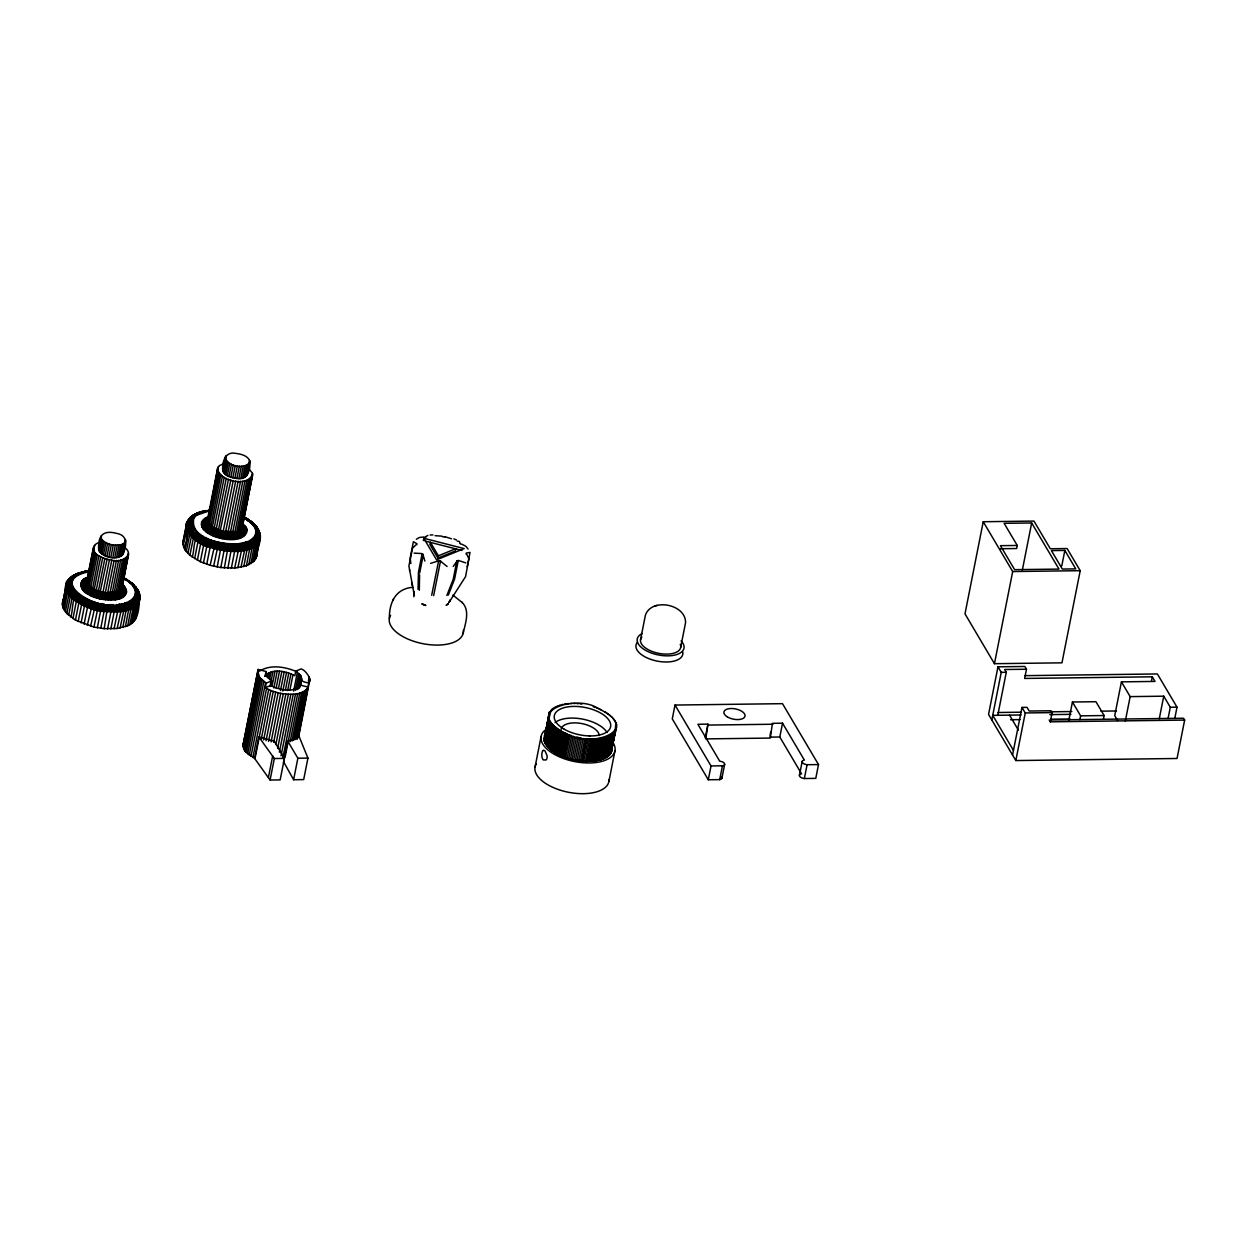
<?xml version="1.0" encoding="UTF-8"?>
<svg xmlns="http://www.w3.org/2000/svg" width="1247" height="1247" viewBox="0 0 1247 1247"><rect width="100%" height="100%" fill="white"/><g stroke="black" fill="none" stroke-linecap="round" stroke-linejoin="round"><path stroke-width="1.5" d="M87.867 571.282L84.126 571.687L89.114 571.11L80.556 572.903L79.527 574.056L77.548 573.558C40.465 601.07 154.472 625.433 134.162 585.155L127.163 580.104L131.013 583.035L133.632 587.228C140.287 588.428 141.581 599.074 137.794 603.953C129.329 612.9 115.457 612.511 104.124 611.404C91.826 612.854 47.292 590.361 73.386 578.655L69.099 579.169L66.808 582.349L62.35 604.67L63.238 608.193L66.839 613.54L75.459 620.118L93.946 627.085L104.187 628.659L117.156 628.488L121.115 610.453L119.276 604.234C99.339 612.448 44.409 580.525 89.441 571.672C53.855 572.638 77.454 603.002 98.778 603.751C120.117 613.29 156.576 594.04 122.471 578.016L130.951 582.411L136.235 587.82L124.934 578.733L132.509 584.126L135.393 587.618M247.249 520.358L248.153 520.887L245.378 518.035L253.172 525.221L255.994 526L260.171 534.495L256.788 556.162L254.232 560.994L246.423 565.795L234.685 568.086L220.781 567.541L210.135 565.312L200.315 561.696L189.887 555.274L184.899 549.771L182.841 542.398L186.536 523.771L190.23 517.505L193.55 515.011L196.621 515.26L210.712 510.366M259.984 533.482C260.452 557.019 225.115 552.53 210.073 547.339C198.538 546.81 172.943 523.132 193.909 517.895L196.621 515.26M242.838 526.281L245.737 526.702L242.292 525.034L243.804 527.886L245.721 528.946L246.532 528.167L242.245 523.865C259.828 548.961 188.281 538.875 205.942 518.534C212.614 514.964 202.575 522.337 206.425 525.533C209.075 529.975 214.157 532.204 218.895 533.763C226.331 536.506 245.519 537.566 242.386 525.392L246.532 528.167C248.776 552.733 180.628 532.672 208.576 516.57L206.082 520.903L201.687 521.589M248.621 468.404L252.58 473.439L242.542 524.13C240.983 540.169 207.625 533.732 207.438 519.485L217.82 467.625L219.503 465.567L224.211 463.463M217.477 468.794C220.142 481.81 249.088 487.624 252.58 473.439M87.524 577.439C77.532 579.356 80.322 591.592 88.303 594.273L92.465 589.285L98.856 555.788C91.545 553.216 91.982 542.85 100.306 542.523M117.156 628.488L127.708 625.76L131.169 607.788L128.815 601.537C134.458 599.448 137.575 592.278 133.632 587.228L132.587 584.578M217.82 467.625L207.781 521.994L206.082 524.816L202.092 527.263L205.474 526.265L207.766 523.693L217.82 471.304M93.868 546.389L87.493 578.639C83.814 594.429 122.175 601.303 121.832 584.126L121.583 584.765C127.584 606.697 75.381 593.463 87.196 579.309C72.622 596.814 132.509 606.837 121.208 584.999L123.936 585.669C134.894 605.387 96.627 601.132 88.303 594.273M125.386 626.68L128.846 608.692L126.742 602.426L130.67 601.646L132.774 604.483L133.148 607.819L129.797 624.716L127.708 625.76M135.424 592.154L139.68 595.38C134.177 623.375 59.607 607.897 68.32 579.855M80.806 583.534L85.279 582.614L88.225 577.626C83.533 586.854 98.513 591.561 105.403 592.372L105.527 599.76L104.701 598.965L105.2 593.478L111.794 560.121C120.304 563.8 136.11 554.556 123.905 547.09M132.431 585.576L135.222 586.324L139.352 593.51L139.43 600.867M423.762 604.733L421.782 603.844L425.882 605.496L423.762 604.499M139.68 595.38C138.963 605.263 139.648 619.104 129.797 624.716M257.474 528.12L255.012 524.847L251.66 523.506L245.378 518.035M300.137 686.972L301.634 679.412L300.808 675.796L295.726 671.12L294.822 675.718C286.202 671.276 272.392 667.769 265.143 676.108M84.11 624.155L87.711 606.182L90.049 601.148L98.778 603.751L104.14 604.016L104.499 609.128L100.773 628.285M234.685 568.086L238.458 550.083L237.07 543.817C221.607 544.612 189.092 538.642 193.909 517.895L188.126 520.264M114.069 628.784L117.81 610.781L116.454 604.514M121.583 584.765C125.043 596.175 107.258 596.175 100.196 593.712C94.85 592.091 88.397 589.722 86.199 584.064C86.963 574.041 90.252 581.305 82.614 582.022L81.912 581.086L87.742 579.06L84.204 579.029L87.196 579.309L88.272 578.702L85.747 578.156L88.334 577.875C60.277 596.409 141.192 612.012 121.473 584.282L123.936 585.669M222.745 470.618C221.826 461.967 225.348 451.055 235.683 453.378C240.936 454.033 247.919 455.591 249.852 461.203C250.772 469.854 247.265 480.781 236.914 478.458C231.661 477.804 224.678 476.245 222.745 470.618L225.582 456.371M225.224 457.322C227.25 466.44 244.412 469.823 249.821 462.232M247.389 474.515L247.42 473.501M248.792 564.813L252.237 546.825L249.852 540.559C255.994 538.112 257.864 529.959 253.172 525.221L251.691 522.54L245.41 518.705L247.42 518.814L248.091 520.015M256.274 557.861C255.51 550.535 266.64 532.718 255.23 528.697M246.251 533.732L243.274 531.814L242.027 527.715L252.065 477.04M64.143 609.986L67.541 591.577C64.221 586.885 66.34 580.12 72.575 580.058L71.625 579.419M205.911 531.596L210.712 527.06L220.797 475.107M243.789 566.621L247.249 548.633L245.41 542.367L251.691 540.637C258.145 537.551 258.503 528.666 253.297 524.161M183.87 547.901C190.869 537.816 180.877 521.776 193.55 515.011M205.833 510.802L209.512 510.475L204.337 511.519L208.249 511.176L207.641 510.693C171.057 516.102 204.991 545.64 224.133 543.256L224.507 548.384L220.781 567.541M419.584 574.867L419.304 590.267M62.631 606.416L66.309 588.506L70.954 585.373L72.451 586.355L69.006 587.181L66.668 589.66L63.238 608.193M246.423 565.795L249.868 547.807L247.763 541.541L250.787 541.151L251.66 539.421L254.232 540.247L256.149 544.425L252.72 562.397M118.605 560.293L112.074 593.634L113.118 599.152L115.597 599.636L114.272 592.263L120.663 560.012M265.299 687.721L270.708 685.523L271.628 680.909L266.219 683.107L265.299 687.721L268.682 689.529L254.996 758.644L245.145 751.395L243.025 744.802L258.145 669.468L266.063 671.494L264.972 676.388M257.63 671.089L259.735 677.667L266.219 683.107M295.726 671.12L301.151 668.922C307.993 670.933 316.769 688.656 301.291 680.535L301.634 679.412M564.034 757.132L568.616 734.561L564.034 757.132L562.506 756.555L566.949 734.14C590.922 748.481 644.559 730.243 597.874 708.358C578.249 694.423 521.792 710.135 564.205 732.737L559.763 755.152C552.717 753.079 542.211 742.074 544.191 738.021M575.381 760.296L579.824 737.694L581.476 738.146L577.034 760.576L568.757 758.722L573.277 736.135M612.059 746.672L612.199 750.055L611.887 749.166M616.33 726.736L616.283 727.562M110.858 628.909L114.365 610.921L114.101 606.291L113.493 604.639L104.857 604.826M231.334 568.227L234.841 550.239L233.968 543.957L224.912 544.082L209.512 540.076L207.049 545.064L203.448 563.036M418.026 589.332L418.478 572.108L422.125 553.684A8.963 4.364 11.2 0 1 421.034 553.528L414.113 553.122M122.175 585.357L122.798 589.613L125.433 591.748L126.617 591.203L122.767 588.35L122.175 585.357L122.736 589.971L126.524 592.528L124.045 592.543L121.847 588.724L128.566 553.091M138.776 602.457L137.544 598.326L134.38 596.705L137.871 602.878L137.794 603.953L136.313 600.134L133.429 598.077L136.609 604.281L133.195 622.253M188.25 520.545L190.978 516.85M259.625 540.964L259.547 536.179L255.744 533.747L259.688 539.92C241.575 560.121 201.578 549.724 187.284 529.367L186.676 527.356L188.063 525.611L192.521 524.27L191.196 523.335L188.889 523.943L186.676 527.356M258.768 542.585L257.568 538.408L254.372 536.787L257.646 543.037L254.232 560.994M127.724 556.474L121.255 589.784L122.518 592.917L125.417 594.959M248.621 479.768L238.582 530.443L239.393 534.916L242.542 536.974L240.032 529.663L250.055 478.988M69.099 579.169C59.809 606.899 137.918 623.001 138.9 592.59L136.562 588.148M203.526 519.204L206.69 519.36L208.732 518.097L204.929 518.175L208.498 517.302L216.261 477.804M257.646 529.071L258.565 530.474L257.303 527.917L254.372 526.951L254.653 525.813L253.172 525.221M74.493 577.33C69.318 576.161 59.887 587.805 72.077 581.554L66.652 584.157L65.732 586.059L68.382 583.612L71.874 583.113L67.416 585.046L65.701 587.773L68.523 585.373L72.014 584.718L70.705 583.814M104.701 598.965L102.862 599.402L103.049 591.998L109.424 559.747L111.794 560.121M114.132 560.339L107.741 592.59L108.177 599.978M122.814 554.712C126.742 545.656 128.223 535.275 116.454 533.342C104.187 530.162 97.921 534.386 98.622 549.023C100.586 558.064 121.536 562.179 123.094 551.798M256.788 556.162L256.788 552.577M66.153 587.758L66.668 589.66M238.146 481.217L228.123 531.908L228.497 539.281M189.591 519.095L192.677 515.432M244.958 480.859L234.795 532.64L236.338 538.096L238.645 538.423L236.868 531.082L246.906 480.391M68.975 579.917L70.362 577.673M238.738 537.519L240.718 537.784L240.842 536.74M126.617 591.203L123.515 589.737L122.159 586.901L128.597 554.292M433.644 595.661L440.487 561.119A25.08 12.205 11.2 0 1 438.648 560.776A8.963 4.364 11.2 0 1 437.9 561.056L430.605 563.363M235.699 480.983L225.66 531.674L225.691 539.047M101.818 604.359L97.344 627.771M182.841 544.191L187.284 521.667M116.423 560.402L109.876 593.743L110.765 600.025M240.546 481.28L230.508 531.97L231.225 539.343M186.193 527.31L187.876 523.693L192.35 522.587L191.196 523.335M65.701 587.773L66.013 585.887M66.808 582.349L62.35 604.67M221.732 543.567L217.196 566.964M207.75 532.952L212.146 528.105L222.387 476.292M100.976 603.486L99.822 609.58L100.695 610.874M413.817 596.705L414.004 591.437M233.236 480.578L223.213 531.253L222.87 538.626L212.177 535.368L208.623 532.547M102.862 599.402L101.802 598.498L103.049 591.998L101.693 592.855L100.212 598.872L90.392 595.411M115.644 598.825L117.795 599.199L117.966 598.279L116.158 591.826L122.549 559.576M91.093 594.928L94.086 590.174L100.68 556.817L98.856 555.788M65.343 611.778L69.021 593.853L74.259 589.66L71.157 588.911L67.478 593.089M66.839 613.54L70.518 595.598L75.599 591.296L73.37 590.143M68.616 615.27L72.279 597.329L77.22 592.902L74.695 591.702M70.658 616.953C73.651 610.173 70.658 598.03 79.107 594.46M72.95 618.574L76.285 601.678L81.242 595.957M75.459 620.118L78.795 603.221L81.32 599.339L83.596 597.375L90.049 601.148M78.171 621.567L81.788 603.61L84.765 598.856M80.712 584.859L84.219 584.313L86.589 581.99L93.431 547.48M80.93 586.23L84.422 585.56L86.776 583.113L93.494 549.849M89.737 570.035L90.485 566.247M93.494 551.065L94.616 545.375M82.146 586.293L81.46 587.618L83.908 587.462L87.274 584.36L93.993 551.08M94.803 552.312L88.085 585.591L84.843 588.911L82.286 589.005L82.77 587.805M81.071 622.923L84.671 604.951L87.337 600.056M95.894 553.528L89.192 586.823L85.108 590.813L83.393 590.392L83.752 589.317M97.25 554.697L90.86 586.947L86.433 593.042L91.015 588.335L90.86 586.947L89.737 587.321L86.76 590.907L84.78 591.733L85.108 590.813M98.684 550.021L101.521 536.678M99.059 551.065L101.303 535.789M99.76 552.094L102.192 539.811L101.49 538.782M100.726 553.107L103.174 540.824L102.192 539.811M87.29 625.261L92.87 602.13M101.973 554.073L104.405 541.79L103.174 540.824M93.478 596.019L96.3 589.987L102.69 557.736L100.68 556.817M103.454 554.962L105.886 542.679L104.405 541.79M90.579 626.243L95.801 603.002M105.138 555.757L107.569 543.474L105.886 542.679M96.128 597.017L98.451 590.797L104.842 558.547L102.69 557.736M106.961 556.427L109.393 544.144L107.569 543.474M104.842 558.547L107.102 559.217L98.918 597.843M93.946 627.085L98.778 603.751M108.879 556.957L111.31 544.674L109.393 544.144M110.858 557.347L113.29 545.064L120.741 544.955L125.246 542.429M112.854 557.565L115.285 545.282M114.786 557.627L117.218 545.344M116.626 557.518L119.057 545.235M104.187 628.659L107.897 605.154M118.309 557.253L120.741 544.955M119.806 556.817L122.237 544.534M121.084 556.24L123.515 543.957M107.569 628.862L111.077 610.874L110.889 605.341M122.081 555.538L124.513 543.256M124.139 546.529L125.526 539.515M123.219 553.808L125.744 540.528M124.217 558.999L117.732 592.341L119.26 596.736L121.583 597.89L119.213 595.474L117.826 591.249L103.75 593.26M118.262 592.091L125.651 558.282M124.419 596.05L121.629 593.899L120.445 589.675L126.82 557.425M120.086 628.036L124.186 608.754L121.957 603.782L119.276 604.234M122.829 627.428L126.29 609.456L124.451 603.189L128.8 602.582M131.636 623.547L135.066 605.574L133.195 601.366L130.623 600.508L130.67 601.646M134.458 620.85L138.401 601.381M135.424 619.338L139.804 597.5M183.184 546.03L186.863 528.12L192.521 524.27M184.899 549.771L188.578 531.846L193.909 527.73L192.116 526.624L189.871 527.45L187.221 531.004M186.255 551.642L189.918 533.7L195.109 529.476L193.02 528.276M187.923 553.481L191.586 535.54L196.605 531.175L194.22 529.944M189.887 555.274L193.534 537.332L198.429 532.843L195.701 531.581M192.132 557.004C195 550.098 192.334 538.345 200.518 534.464M194.626 558.656L197.977 541.775L202.871 535.992M197.369 560.23L200.705 543.333L205.459 537.426L209.512 540.076M217.009 474.063L218.49 466.549M200.315 561.696L203.931 543.723L206.721 538.875M218.49 472.597L208.452 523.272L206.799 526.187L203.058 528.728L204.929 529.476L207.875 527.543L209.465 524.551L219.503 473.876M223.057 471.678L226.284 455.514M223.681 472.738L226.112 460.455M206.737 564.236L210.322 546.264L212.426 541.151M224.631 473.782L227.063 461.499M210.759 533.81L214.172 528.073L224.211 477.398M225.863 474.795L228.295 462.497M213.268 535.041L216.23 529.071L226.253 478.396M227.328 475.715L229.76 463.432M210.135 565.312L215.45 542.086M228.466 479.269L218.443 529.944L216.012 536.116M229.027 476.541L231.459 464.258M230.882 477.242L233.314 464.96M213.642 566.216L218.568 542.897M230.82 480.001L218.895 537.021M232.846 477.804L235.278 465.521M234.888 478.209L237.32 465.926M236.914 478.458L239.346 466.16M238.91 478.521L241.341 466.222M240.796 478.396L243.227 466.113M224.351 567.946L228.17 546.42L227.468 543.676L224.912 544.082M242.51 478.115L244.942 465.832M242.822 481.171L232.799 531.846L233.859 539.218L230.898 538.61M244.038 477.663L246.47 465.38M245.316 477.055L247.748 464.772M227.889 568.18L231.552 547.807L230.742 543.91L228.092 544.44M246.329 476.323L248.761 464.04M248.854 463.666L249.556 460.159M247.015 475.466L249.852 461.203M242.635 535.774L244.085 536.023L241.419 533.763L240.312 530.489L251.224 478.069M241.996 528.712L252.751 474.702M237.896 567.775L241.902 548.54L240.032 543.505L237.07 543.817M240.952 567.291L245.113 547.979L242.822 543.022L240.032 543.505M250.896 563.675L254.341 545.703L251.691 540.637M255.417 559.482L259.392 539.437M242.947 746.08L258.145 669.468M244.303 740.547L258.425 672.211M243.134 747.389L257.724 673.661M243.555 748.714L258.16 675.001M244.225 750.055L258.83 676.342M245.145 751.395L259.735 677.667M246.282 752.705L260.872 678.992M247.639 753.999L262.244 680.285M249.213 755.261L263.803 681.532M250.974 756.446L265.564 682.733M267.185 677.027L267.918 673.286M268.276 678.181L269.383 672.585M252.907 757.584L266.593 688.469M269.586 679.475L271.067 672.008M258.846 736.899L254.591 758.394L270.085 780.03L280.154 779.905L284.41 758.394L274.293 741.279L258.846 736.899L274.34 758.535L270.085 780.03M270.007 686.536L272.953 671.587M261.293 739.066L270.895 690.511L268.682 689.529M272.049 686.255L275.01 671.322M263.631 739.939L273.249 691.384L270.895 690.511M273.872 688.017L277.208 671.213M276.164 688.079L279.484 671.26M266.063 740.718L275.681 692.147L273.249 691.384M278.502 688.282L281.822 671.478M268.557 741.373L278.175 692.818L275.681 692.147M280.481 690.526L284.176 671.837M271.098 741.918L280.715 693.363C289.803 694.673 302.475 695.857 308.305 687.159L300.387 685.133C293.154 693.472 279.328 689.965 270.708 685.523M282.82 691.041L286.514 672.367M273.67 742.339L283.287 693.784M285.454 689.825L288.774 673.021M268.448 777.255L272.703 755.76M275.852 744.506L285.844 694.08M287.621 690.62L290.941 673.816M277.645 748.418L288.369 694.236M290.005 689.653L292.967 674.721M279.375 752.175L290.847 694.283M293.637 691.103L297.378 672.211M281.043 755.822L293.248 694.174M295.414 690.37L298.781 673.364M282.96 757.459L295.539 693.956M296.942 689.685L299.935 674.565M283.474 762.618L287.73 741.123L293.933 739.206L298.625 735.294L307.931 758.114L303.676 779.609L293.606 779.749L284.02 762.525M298.189 689.03L300.808 675.796M285.08 757.163L297.706 693.597M299.14 688.36L301.384 677.027M300.168 685.803L301.665 678.228M290.13 741.684L299.748 693.114M291.985 741.077L301.603 692.506M293.669 740.359L303.286 691.789M295.165 739.533L304.782 690.978M296.443 738.614L306.061 690.043M308.461 680.815L309.209 677.027M297.113 739.471L307.105 689.03M298.781 733.174L301.774 718.054M302.522 714.282L305.515 699.162M307.385 689.7L309.63 678.368M298.298 736.509L307.915 687.939M298.501 737.647L309.802 679.677M293.606 779.749L297.862 758.238L287.73 741.123M389.36 618.59C389.158 602.441 395.735 588.459 413.022 587.321M423.341 540.559L423.793 538.268L464.18 548.602L436.559 559.841L423.793 538.268M419.678 572.997L423.325 554.556A25.08 12.205 11.2 0 1 422.125 553.684M437.931 558.095L438.383 555.788L430.355 542.196L429.903 544.503L437.931 558.095L455.326 551.018L455.779 548.711L438.383 555.788M438.648 560.776L431.68 595.287M465.817 562.911L459.332 560.776A8.963 4.364 11.2 0 1 458.257 560.511A25.08 12.205 11.2 0 1 456.854 560.901L453.207 579.341L446.847 595.489M458.257 560.511L454.609 578.951L448.343 595.068M467.173 566.886L470.041 552.405L467.111 552.935A8.963 4.364 11.2 0 1 466.207 553.107A25.08 12.205 11.2 0 1 466.066 554.011A8.963 4.364 11.2 0 1 466.861 554.51L468.903 558.921L465.536 576.675L449.793 601.194M463.073 633.632C465.162 623.781 470.633 610.344 461.702 601.989M534.994 767.31L541.073 736.603M544.269 739.705L549.116 713.19M543.91 739.658L549.849 711.678M544.892 735.122L549.506 711.585M544.658 741.404L544.035 740.531L550.909 710.26M544.3 741.388L548.462 718.101L545.033 743.134L548.321 728.201M545.033 743.134L549.366 719.846L544.596 742.277M549.07 724.46L549.459 720.719M545.469 744.023L550.239 721.592L545.469 744.023L546.389 744.88L550.831 722.449L549.911 721.608M546.061 744.895L550.504 722.465M546.669 745.784L551.423 723.322L546.669 745.784L547.729 746.61L552.172 724.18L551.112 723.354M547.402 746.641L551.844 724.211M548.166 747.514L552.904 725.037L548.166 747.514L549.35 748.294L553.793 725.879L552.608 725.084M549.054 748.34L553.497 725.925M549.958 749.198L554.666 726.72L549.958 749.198L551.252 749.946L555.694 727.531L554.385 726.783M550.971 750.008L555.414 727.593M552.016 750.85L556.708 728.342L552.016 750.85L553.403 751.536L557.845 729.121L556.443 728.419M553.154 751.614L557.596 729.199M554.323 752.409L558.983 729.885L554.323 752.409L555.803 753.048M555.57 753.141L560.246 730.633L558.75 729.994M556.848 753.905L561.493 731.365L556.848 753.905L558.407 754.466M558.204 754.591L562.849 732.051L561.29 731.475M568.757 758.722L559.591 755.277L564.205 732.737L567.089 734L562.506 756.555M565.468 733.485L561.041 755.916L565.655 733.361L564.034 732.862M565.577 757.708L570.128 735.138L571.703 735.636L567.151 758.207L565.686 757.553M573.698 759.937L578.172 737.351L576.519 736.993L572.046 759.579L573.729 759.766M584.843 738.614L580.401 761.044L578.733 760.857L583.175 738.427M582.084 761.231L586.464 738.629L582.084 761.231L583.736 761.34L588.163 738.925M585.404 761.449L589.753 738.848L591.452 739.05L587.01 761.481L575.381 760.124M593.089 739.066L588.646 761.496L592.964 738.894L594.648 739.003L590.205 761.434L594.648 739.003M591.795 761.371L596.066 738.77L597.718 738.801L593.276 761.216L585.311 761.262M594.803 761.075L599.059 738.473L594.616 760.888L596.206 760.841L600.462 738.24L596.206 760.841M597.64 760.608L601.865 738.006L597.438 760.421L598.965 760.296L603.189 737.694L598.965 760.296M600.306 759.969L604.748 737.538L605.964 737.148L601.522 759.579L591.639 761.184M602.753 759.174L607.195 736.759L608.287 736.291L603.844 758.722L600.072 759.797L604.748 737.538M607.195 736.759L602.488 759.018L604.966 758.238L610.079 735.138L605.917 757.708L610.36 735.278M609.393 735.824L604.67 758.098L606.899 757.163L611.872 734L607.741 756.555L612.168 734.14M608.63 753.967L613.368 732.753L610.781 745.831M611.342 734.732L606.603 757.023L608.583 755.947L613.01 733.532M609.3 753.297L610.048 749.572M608.583 755.947L613.695 732.862M609.986 752.642L614.584 731.381L609.954 754.622L608.255 755.822M615.488 727.11L615.878 723.354M609.954 754.622L614.927 731.49M615.41 727.952L616.501 724.242L611.014 753.188L616.267 725.068M611.014 753.188L616.626 725.115M610.671 753.094L616.688 726.798M608.926 781.308L615.02 750.585M640.537 639.789L645.4 615.207C651.464 597.375 686.162 604.078 685.538 622.799L680.675 647.38M800.153 774.387A4.598 2.229 11.2 0 0 800.044 776.787A4.598 2.229 11.2 0 0 804.346 778.533L815.772 778.377L818.5 764.567L782.493 703.667L675.017 705.054L672.273 718.88L708.296 779.765L719.706 779.624A4.598 2.229 11.2 0 0 721.28 776.741M705.225 737.975L707.969 724.148L697.884 724.273L719.722 761.184A4.598 2.229 11.2 0 1 724.445 763.445A4.598 2.229 11.2 0 1 722.449 765.798L719.706 779.624M707.969 724.148L705.771 738.894L770.272 738.068L772.454 723.322L782.539 723.182L804.362 760.093A4.598 2.229 11.2 0 0 802.367 762.447A4.598 2.229 11.2 0 0 807.09 764.707L818.5 764.567M708.296 779.765L711.024 765.954L675.017 705.054M721.888 778.299L724.616 764.489M770.054 735.403L770.74 731.958M801.618 773.919L779.796 737.008L782.539 723.182M799.452 775.229L802.18 761.403M804.346 778.533L807.09 764.707M983.228 521.729L964.991 613.867L994.451 663.7L1061.961 662.827L1080.214 570.674L1067.105 548.54L1050.317 548.758L1033.95 521.075L983.228 521.729L1012.689 571.547L994.451 663.7M1017.24 545.453L1000.437 545.672L1014.622 569.661L1058.968 569.1L1031.674 522.961L1004.131 523.319L1017.24 545.453L1016.632 548.524L999.829 548.742M1117.655 720.563L1114.74 715.638L1121.427 681.86L1155.018 681.423L1152.29 676.809L1024.66 678.446L1026.484 669.234L1024.847 666.475L997.974 666.818L988.544 714.422L1015.822 760.561L1177.043 758.488L1184.65 720.08L1183.559 718.241L1051.159 719.955M991.817 719.971L1001.247 672.351L997.974 666.818M1022.337 570.128L1031.674 522.961M997.771 715.295L1006.282 672.289L1004.646 669.514L1026.484 669.234M1012.548 755.027L1021.979 707.423L1027.014 707.345L1029.196 711.039L1051.034 710.759L1052.125 712.598L1050.301 721.826L1184.65 720.08M1015.822 760.561L1025.252 712.957L1021.979 707.423M1061.805 565.779L1064.844 550.426L1051.408 550.597L1062.319 569.053L1075.756 568.881L1064.844 550.426M1068.71 720.782L1072.436 702.014L1095.942 701.702L1104.125 715.544L1103.377 719.301M1079.871 719.597L1080.619 715.856L1072.436 702.014M1125.324 721.015L1130.156 696.621L1121.427 681.86M1151.542 680.566L1152.29 676.809M1159.289 718.708L1163.747 696.185L1130.156 696.621M1168.065 718.521L1170.294 707.252L1163.747 696.185M1174.783 718.428L1177.012 707.174L1157.372 673.957L1024.956 675.656M182.841 542.398L183.87 539.016M220.548 550.067L219.566 548.758L220.813 542.679M62.381 602.956L62.724 601.303M136.079 617.764L136.437 616.112M221.888 537.738L223.213 531.253L212.349 526.982L207.781 521.994L204.944 525.003L201.484 525.782L205.708 523.459L207.438 520.716M117.966 598.279L119.806 598.622L120.024 597.562M217.321 537.301L220.781 530.676L221.685 532.064L220.064 538.049M135.658 596.861L135.05 595.255L138.168 596.814L139.508 599.807C131.59 614.724 110.827 609.97 97.282 610.188L96.175 608.785L97.827 602.8M219.566 548.758L216.978 549.319L215.747 547.869L217.524 541.931M186.193 525.501L188.063 521.854L192.521 520.95L187.907 522.836L186.473 525.392M120.46 590.673C122.081 584.22 122.159 589.005 126.399 589.831L125.401 590.299M65.732 586.059L66.231 584.079M101.693 592.855L100.711 591.468L99.666 592.341L97.593 598.201M187.455 521.885L193.051 519.375L187.861 520.794C185.055 547.729 252.019 561.929 260.187 535.431L255.931 532.11L256.929 533.965M99.822 609.58L93.93 609.347L92.59 607.819L94.756 601.974M243.025 744.802L243.929 742.417M548.758 713.113L548.898 713.985M544.316 735.543L544.456 736.4M611.778 751.66L611.638 750.788M98.622 549.023L98.872 548.072M215.747 547.869L213.486 548.415L212.006 546.81L214.313 541.011M208.452 517.224L207.283 522.555M72.451 586.355L68.273 588.475L66.574 591.296L74.415 599.09L87.461 607.258L89.114 606.697L91.764 601.007M266.063 671.494L266.546 676.233L271.628 680.909M208.249 538.751L204.96 544.191L206.799 546.139L208.405 545.578L211.211 539.951M219.566 531.471L218.443 529.944L217.508 530.786L214.671 536.397M86.152 598.685L82.598 604L84.406 606.026L88.88 599.901M67.073 581.835L66.73 582.817L67.759 580.712M186.676 523.491L187.549 521.121M393.164 600.041L393.491 599.043M82.614 582.022L81.211 582.271L84.64 582.1L87.524 579.076M222.792 469.605L223.852 467.796M245.332 534.932L241.45 530.754L242.542 526.593M135.144 590.532L138.9 592.59L137.482 589.317L134.988 587.742L134.536 588.88L137.56 589.971C143.296 623.703 50.426 603.813 72.825 575.896L75.896 576.114M449.045 602.472L450.245 599.76M137.544 603.299L136.531 605.356L134.13 600.618L132.166 599.339L132.291 600.602M187.221 522.119L188.297 519.952M544.674 735.605L545.079 734.015L545.048 734.857M574.82 736.728L570.471 758.987M449.091 602.098L449.84 600.633M86.978 579.995L87.695 579.154M203.058 528.728L209.465 524.551L208.249 527.933L204.337 530.193L204.929 529.476M82.349 573.168L82.77 572.389L80.057 572.981L85.373 571.329M89.737 587.321L89.503 585.778L86.511 589.052L83.393 590.392M115.597 599.636L113.789 595.801L114.272 592.263L117.795 599.199M123.126 597.032L119.603 592.559L121.333 588.724M88.662 586.277L88.412 584.562L85.56 587.867L82.286 589.005M253.297 539.499L253.172 538.174L256.617 541.307L257.178 543.505L256.056 545.5L254.326 541.681L251.66 539.421M67.541 591.577L69.832 589.005L73.199 588.007L71.484 586.963M136.079 604.764L134.972 606.65L133.226 602.8L130.623 600.508M242.542 536.974L240.094 534.589L239.112 531.222L242.027 527.715M80.556 572.903L74.742 575.428L77.548 573.558M187.284 529.367L189.622 526.858L193.051 526L191.492 524.956M206.721 510.834L200.518 513.156L197.681 512.766L195.779 514.512L198.273 513.608M238.645 538.423L236.088 532.36L240.032 529.663L240.312 530.489M447.517 604.421L448.032 603.797L446.332 605.231L448.032 603.797M189.622 518.409C179.537 546.373 261.511 562.943 258.94 530.598M193.534 515.572L197.681 512.766M240.718 537.784L238.068 534.168L237.694 531.846L238.582 530.443L239.112 531.222M72.638 576.488L76.675 573.667M63.394 599.713L64.361 598.217M72.825 575.896L69.053 579.185M115.332 593.104L116.158 591.826L119.806 598.622M255.432 544.97L254.248 546.778L253.328 546.28L252.33 542.928L249.852 540.559M208.873 517.443C199.115 533.685 244.1 543.209 242.542 524.13M134.286 606.104L133.148 607.819L132.182 607.305L131.216 603.938L128.815 601.537M116.875 592.652L120.445 589.675M132.182 607.305L131.06 608.879L129.782 608.349L128.94 604.935L126.742 602.426M124.466 604.062L121.957 603.782L125.199 603.86L127.132 609.222L126.181 610.547L124.217 609.923M253.328 546.28L252.143 547.916L250.881 547.417L250.008 544.019L247.763 541.541M129.782 608.349L128.722 609.783L127.132 609.222M593.26 706.706L594.85 707.22M609.612 754.513L610.484 753.905M249.821 541.65L242.822 543.022L245.41 542.367L247.42 544.923L248.153 548.384L247.14 549.724L245.145 549.148M250.881 547.417L249.759 548.898L248.153 548.384M199.442 512.813L198.429 514.138L194.735 514.154M85.653 571.937L86.682 572.03M201.422 512.081L204.103 511.348M244.053 525.782L244.63 525.221L242.666 524.987C254.154 549.007 187.128 535.29 208.467 517.848L206.612 517.302M596.362 707.782L598.03 708.218M198.725 512.813L201.671 512.018M67.385 581.476L72.575 580.058M208.031 518.331L205.708 522.15L201.203 524.332L202.435 524.738M86.947 579.933L81.912 581.086M207.47 519.188L202.435 520.342M453.238 566.403L456.885 561.462A8.963 4.364 11.2 0 0 456.854 560.901M69.598 578.327L71.936 576.301M242.635 526.421L245.94 530.489L246.984 529.632L245.721 528.946M202.856 521.776L201.266 522.929L202.435 523.21M259.485 671.198C270.599 664.043 285.36 666.864 296.864 671.712M599.324 708.982L600.758 709.605M606.899 757.163L607.741 756.555M416.342 539.25L419.351 537.488L423.684 537.021A8.963 4.364 11.2 0 1 424.759 537.286A25.08 12.205 11.2 0 1 426.162 536.896A8.963 4.364 11.2 0 1 426.147 536.35L427.908 535.415M246.984 529.632C239.003 522.898 241.341 528.089 245.721 531.986L247.093 531.066L245.94 530.489M192.116 526.624L193.051 526M71.219 576.94L74.68 574.68L77.579 575.023M70.954 585.373L72.014 584.718M191.96 516.055L195.561 513.764M196.48 513.639C163.186 542.398 278.72 563.301 253.562 523.693L251.66 523.506M82.598 604L81.507 604.67L79.637 602.472M207.766 523.693L208.452 523.272L208.514 524.847M72.295 588.553L73.199 588.007M209.262 517.801C189.56 534.059 251.177 547.339 242.292 525.034M208.389 510.272L210.182 510.132L208.95 510.241M87.368 578.811C67.852 596.643 134.271 609.269 121.988 585.451M604.966 758.238L605.917 757.708M221.685 532.064L223.213 531.253L237.694 531.846M83.3 571.827L85.264 571.687M73.152 575.678L77.532 573.745M105.824 593.541L107.741 592.59M107.866 593.712L110.032 592.652M87.009 579.715L82.91 580.011L83.533 580.775M194.049 514.762L198.538 512.657M204.96 544.191L203.666 544.799L201.718 542.648M223.868 532.516L225.66 531.674M73.838 575.07L74.68 574.68M228.232 533.015L230.508 531.97M226.05 532.828L228.123 531.908M604.733 711.725L605.98 712.458M75.896 574.041L79.699 572.732M121.77 585.747L124.965 588.787L125.869 588.444L122.876 587.384L121.536 585.498L125.043 587.056M124.357 594.445L126.118 593.79L125.09 593.151M196.901 513.125L200.05 511.909M196.262 513.717L200.845 511.831M607.133 713.237L608.271 714.001M78.156 573.152L82.816 572.233M96.175 608.785L90.641 608.38L85.778 605.418M212.006 546.81L210.073 547.339L208.405 545.578M199.333 512.236L203.355 511.145M124.934 579.387L126.945 579.496L127.615 580.697M245.378 543.256L231.225 544.643M100.212 598.872L101.802 598.498M654.597 606.026L657.029 605.45M609.284 714.827L610.297 715.638M602.083 738.177L603.408 737.865M80.619 572.42L84.578 571.469M435.063 535.68L441.906 536.148A8.963 4.364 11.2 0 1 442.529 536.693A25.08 12.205 11.2 0 1 444.368 537.036A8.963 4.364 11.2 0 1 445.117 536.756M201.983 511.519L206.067 510.615M91.015 588.335L92.465 588.054M82.91 580.011L84.796 579.652M127.178 580.837L129.423 581.102L130.296 583.253L126.383 579.216M247.763 520.233L251.302 521.449L257.178 528.463L255.012 524.847M611.186 716.464L612.074 717.306M445.117 536.756L451.554 538.798M84.204 579.029L86.417 578.686M204.835 510.958L207.641 510.693M84.718 571.375L87.259 571.064M208.436 518.175L206.55 518.175M209.496 525.969L210.759 525.798M92.465 589.285L94.289 589.067M86.682 571.095L88.334 570.939M129.189 582.365L131.652 582.785L132.509 584.126M612.807 718.163L613.555 719.02M249.852 521.838L252.33 522.275L254.341 525.423L252.237 523.662M87.773 570.97L89.597 570.814M432.943 534.901L430.121 535.025M94.086 590.174L96.3 589.987M210.712 527.06L212.349 526.982M614.132 719.893L614.724 720.75M130.951 583.955L134.162 585.155M1012.689 571.547L1080.214 570.674M1001.247 672.351L1006.282 672.289M1170.294 707.252L1177.012 707.174M998.068 712.505L1021.371 712.193M1050.488 711.819L1071.828 711.538M1100.945 711.164L1116.486 710.961M1025.252 712.957L1052.125 712.598M1021.044 714.983L992.737 715.357L1013.468 750.413M1049.834 714.625L1070.939 714.344M1080.619 715.856L1104.125 715.544M1010.538 719.722L1020.124 719.597M1050.831 719.207L1070.035 718.958M708.514 725.068L773 724.242M769.726 737.133L779.796 737.008M274.34 758.535L284.41 758.394M297.862 758.238L307.931 758.114M711.024 765.954L722.449 765.798M212.146 528.105L214.172 528.073M615.161 721.623L615.597 722.496M457.306 541.12L459.223 541.401L459.894 542.726A8.963 4.364 11.2 0 1 459.691 543.24A25.08 12.205 11.2 0 1 460.891 544.128A8.963 4.364 11.2 0 1 461.982 544.269L465.864 546.28L468.046 549.039M253.172 538.174L254.653 538.252M132.166 599.339L133.678 599.448M245.41 542.367L247.701 542.523M245.737 526.702L242.838 525.782M133.429 598.077L134.801 598.201M124.451 603.189L126.726 603.377M247.701 519.469L252.86 522.867L253.328 524.535M548.586 716.433L548.696 717.274M611.825 747.499L611.95 748.34M256.461 535.477L255.23 535.306L255.697 536.911M129.189 581.538L132.166 583.362M251.302 521.449L249.821 520.981L252.128 522.758M548.68 714.78L548.633 715.607M233.703 538.455L236.338 538.907L236.338 538.096M111.31 544.674L113.29 545.064M131.013 583.035L133.585 584.531M255.744 530.411L258.83 531.736L260.171 534.495M251.691 522.54L255.604 525.486M616.08 728.357L615.862 729.152M278.175 692.818L280.715 693.363M110.422 599.293L113.118 599.152M107.102 559.217L109.424 559.747M425.18 541.042L461.889 550.441M84.78 591.733L86.776 592.247M195.109 516.523L191.882 516.398C174.829 544.814 266.64 562.678 257.303 527.917M615.488 729.916L615.114 730.664M241.902 549.724L244.287 550.395M133.912 586.152L136.313 587.586M238.458 550.083L241.248 550.878M254.653 525.813L257.069 527.278M234.841 550.239L238.037 551.19M121.115 610.453L123.422 611.155M117.81 610.781L120.491 611.607M92.59 607.819L89.114 606.697M114.365 610.921L117.421 611.887M552.281 708.935L551.595 709.605M201.484 525.782L202.856 526.312M133.632 587.228L134.988 587.742M202.092 527.263L203.697 527.902M245.721 531.986L246.844 532.438M553.933 707.75L553.107 708.343M453.924 538.875L456.527 540.013M123.562 577.642L126.134 579.013M555.866 706.675L554.899 707.205M589.145 735.808L590.158 736.322M243.414 516.663L246.563 518.316M243.866 516.882L247.841 519.313M247.202 519.5L244.209 517.334M122.518 577.439L126.524 579.512M126.758 580.198L124.092 578.764L124.123 579.621M253.562 523.693L256.149 527.232M245.098 527.356L246.532 528.167M246.033 518.051L247.42 518.814M558.048 705.74L556.957 706.207M608.287 736.291L603.844 758.722M125.588 578.748L127.365 579.995M452.942 595.131L462.31 602.644M246.859 518.534L249.041 519.843M112.23 592.543L113.617 593.447M259.579 532.5L258.768 531.97L259.625 533.841M127.895 580.167L131.481 583.315M560.464 704.96L559.264 705.35M605.964 737.148L601.522 759.579M248.434 519.531L251.8 522.01M234.919 531.549L236.088 532.36M71.032 580.837L72.077 581.554M70.736 582.302L71.874 583.113M192.116 518.721L193.051 519.375M125.433 591.748L126.524 592.528M191.492 520.186L192.521 520.95M191.196 521.729L192.35 522.587M124.965 588.787L126.399 589.831M447.096 566.481L441.111 561.664A8.963 4.364 11.2 0 1 440.487 561.119M563.098 704.337L561.789 704.649M132.634 585.03L134.676 586.869L133.507 584.796M251.629 521.901L254.902 524.753M139.539 594.523L138.931 593.977L139.882 596.409M565.92 703.885L564.517 704.103M132.587 583.596L133.632 585.887M568.897 703.589L567.416 703.729M597.718 738.801L593.276 761.216M198.709 540.98L200.705 543.333M98.451 590.797L99.666 592.341M76.893 600.82L78.795 603.221M195.966 539.203L197.977 541.775M216.23 529.071L217.508 530.786M74.415 599.09L76.285 601.678M135.689 586.916L137.918 590.19M193.534 537.332L195.467 540.107M572.014 703.464L570.456 703.526M256.43 526.593L258.394 529.507M72.279 597.329L74.009 600.056M1049.21 719.971L1050.301 721.826M1009.524 715.139L1018.409 730.165M424.853 561.041L423.123 555.071A8.963 4.364 11.2 0 1 423.325 554.556M575.226 703.495L573.62 703.479M591.452 739.05L587.01 761.481M257.958 528.634L259.376 531.503M138.23 590.735L138.666 591.624M136.25 595.458L135.393 593.728L138.495 595.255L139.851 598.17M137.201 588.849L138.012 592.185M122.19 586.854L121.832 584.126L121.988 585.841M616.221 723.385L616.501 724.242M578.499 703.713L576.862 703.604M122.549 584.313L122.907 585.669M119.26 590.532L119.463 591.421M414.035 591.779L414.316 595.52L408.907 565.967L412.508 548.244L415.906 544.861A8.963 4.364 11.2 0 1 416.81 544.69A25.08 12.205 11.2 0 1 416.95 543.801A8.963 4.364 11.2 0 1 416.155 543.302L413.412 541.697L410.185 557.986L410.855 563.473M412.321 584.89L412.024 583.175L412.476 585.794M409.484 569.661L409.655 570.658M581.819 704.103L580.167 703.9M241.185 528.744L241.279 529.648M87.602 583.331L87.804 585.202M609.035 779.5A37.628 18.3 11.2 0 1 567.245 792.016A37.628 18.3 11.2 0 1 536.272 763.928M613.306 743.134A37.628 18.3 11.2 0 1 575.132 761.668A37.628 18.3 11.2 0 1 545.001 730.212M555.009 722.652A28.665 13.935 11.2 0 1 582.396 719.067A28.665 13.935 11.2 0 1 607.04 732.503M561.166 729.246A19.344 9.415 11.2 0 1 580.743 723.385A19.344 9.415 11.2 0 1 599.246 735.512M463.323 630.187A37.628 18.3 11.2 0 1 422.312 643.561A37.628 18.3 11.2 0 1 390.592 615.348M680.27 644.356A20.42 9.929 11.2 0 1 659.024 653.397A20.42 9.929 11.2 0 1 641.862 637.092M681.096 640.896A23.833 11.597 11.2 0 1 674.658 655.111A23.833 11.597 11.2 0 1 643.779 649.266A23.833 11.597 11.2 0 1 642.158 633.538M682.717 651.838A23.833 11.597 11.2 0 1 656.405 660.941A23.833 11.597 11.2 0 1 637.513 642.158M543.178 750.476L542.694 750.975A5.113 1.98 87.7 0 0 541.822 755.417L541.931 756.773A5.237 2.416 84.3 0 0 543.287 759.953L546.155 759.953A5.175 3.102 76.7 0 0 547.028 755.495L545.048 751.053A5.237 2.416 84.3 0 0 543.178 750.476M564.283 729.261A28.665 13.935 11.2 0 0 610.297 727.827A28.665 13.935 11.2 0 0 572.887 706.426A28.665 13.935 11.2 0 0 564.283 729.261M727.391 716.931A10.755 5.222 11.2 0 0 744.849 716.698A10.755 5.222 11.2 0 0 731.21 708.514A10.755 5.222 11.2 0 0 727.391 716.931"/></g></svg>
